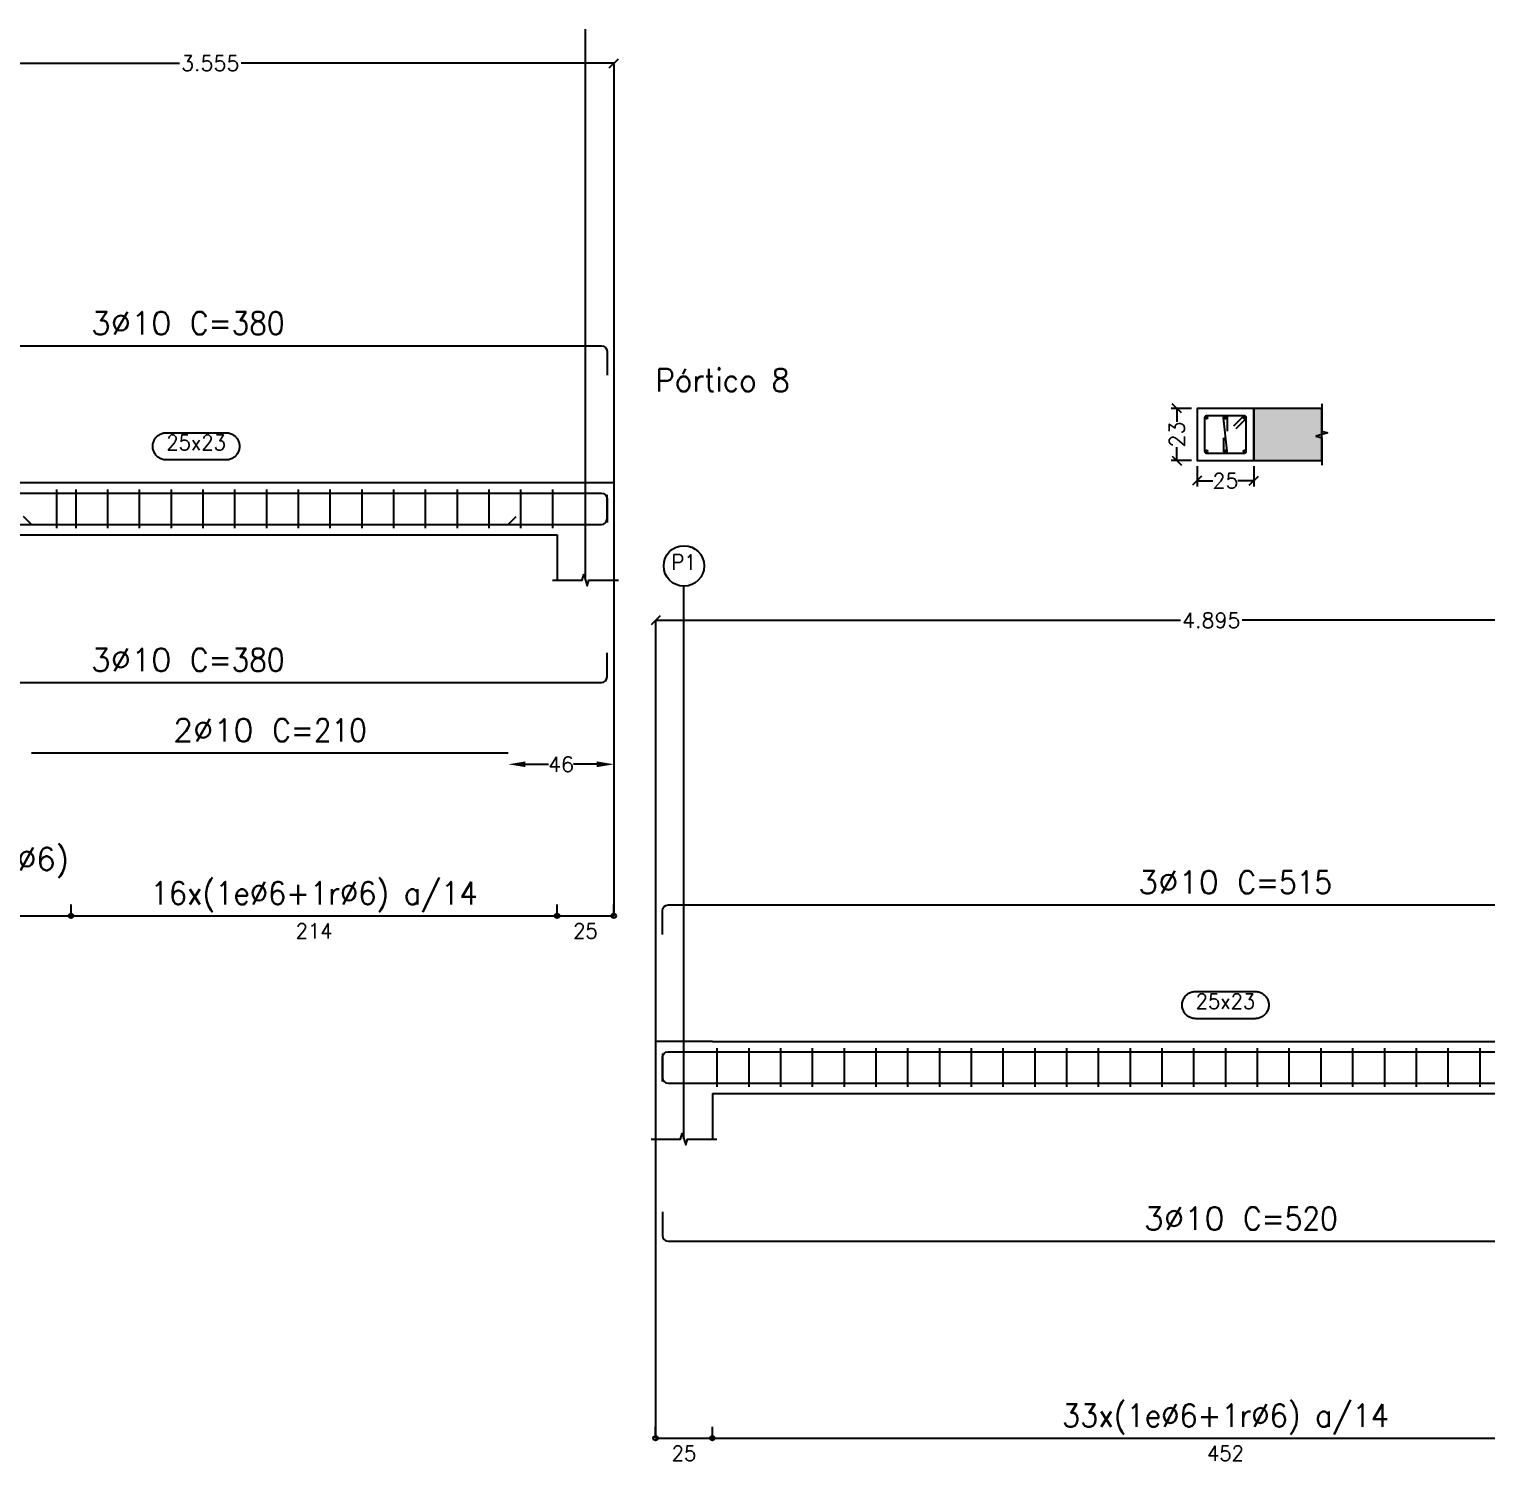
# Model space of a CAD drawing. Header units: millimetres. Extents: x 2071 to 2712, y 1262 to 1380.
# Drawn here: x 2476.36 to 2489.19, y 1297.61 to 1310.22 of the extents above; entities that cross this region are included whole.
import ezdxf
from ezdxf.enums import TextEntityAlignment as Align

# ---------------------------------------------------------------- set-up
doc = ezdxf.new("R2010")
doc.units = ezdxf.units.MM
doc.layers.add('.pormenores', color=8, linetype='Continuous')
for name, color, linetype, lineweight in [('POR_COT_COMPRIMENTO_PROJECTADO', 122, 'Continuous', 0), ('POR_COT_COT_ARM', 3, 'Continuous', 0), ('SEC_COTAS_SEC_DIM_VIGA', 122, 'Continuous', 0)]:
    doc.layers.add(name, color=color, linetype=linetype, lineweight=lineweight)
doc.styles.add('CYPETXT_0.2_romans', font='ROMANS__.TTF', dxfattribs={"height": 0.133333})
doc.styles.add('CYPETXT_romans', font='ROMANS__.TTF', dxfattribs={"height": 0.2})
doc.dimstyles.new('cype_arrow', dxfattribs={"dimtxt": 0.18, "dimasz": 0.15, "dimexe": 0.05, "dimexo": 0.05, "dimgap": 0, "dimtad": 0, "dimdec": 4, "dimzin": 0, "dimdsep": 46, "dimtxsty": 'CYPETXT_0.2_romans', "dimcen": 0.09, "dimadec": 0, "dimazin": 0, "dimtfac": 1, "dimtdec": 4, "dimtofl": 0, "dimtmove": 2, "dimatfit": 3, "dimfxl": 1, "dimtolj": 1, "dimtzin": 0, "dimarcsym": 0})
doc.dimstyles.new('cype_oblique', dxfattribs={"dimtxt": 0.18, "dimasz": 0.18, "dimexe": 0.05, "dimexo": 0.05, "dimgap": 0, "dimtad": 0, "dimdec": 4, "dimzin": 0, "dimdsep": 46, "dimtxsty": 'CYPETXT_0.2_romans', "dimblk": 'OBLIQUE', "dimtsz": 0.04, "dimcen": 0.09, "dimadec": 0, "dimazin": 0, "dimtfac": 1, "dimtdec": 4, "dimtofl": 0, "dimtmove": 2, "dimatfit": 3, "dimfxl": 1, "dimtolj": 1, "dimtzin": 0, "dimarcsym": 0})

# ---------------------------------------------------------------- blocks, each defined once
blk = doc.blocks.new('*D168')
at = {"layer": 'Defpoints', "color": 0, "transparency": 16777216}
for p in [(2474.402, 1309.918), (2474.402, 1309.918), (2481.512, 1309.918)]:
    blk.add_point(p, dxfattribs=at)
at = {"layer": 'POR_COT_COMPRIMENTO_PROJECTADO', "color": 0, "lineweight": -2, "transparency": 16777216}
for p, q in [((2474.442, 1309.958), (2474.362, 1309.878)), ((2474.402, 1309.918), (2474.402, 1309.918)), ((2474.402, 1309.918), (2477.686, 1309.918)), ((2481.512, 1309.918), (2478.228, 1309.918)), ((2481.472, 1309.878), (2481.552, 1309.958)), ((2481.512, 1309.918), (2481.512, 1309.918))]:
    blk.add_line(p, q, dxfattribs=at)
at = {"layer": 'POR_COT_COMPRIMENTO_PROJECTADO', "color": 0, "transparency": 16777216, "insert": (2477.957, 1309.918), "char_height": 0.1333, "attachment_point": 5, "style": 'CYPETXT_0.2_romans'}
blk.add_mtext('\\A1;3.555', dxfattribs=at)
blk = doc.blocks.new('_OBLIQUE')
at = {"color": 0, "linetype": 'ByBlock'}
blk.add_line((-0.5, -0.5), (0.5, 0.5), dxfattribs=at)
blk = doc.blocks.new('*D170')
at = {"layer": 'Defpoints', "color": 0, "transparency": 16777216}
for p in [(2480.582, 1303.744), (2481.512, 1303.744), (2481.512, 1303.744)]:
    blk.add_point(p, dxfattribs=at)
at = {"layer": 'POR_COT_COT_ARM', "color": 0, "lineweight": -2, "transparency": 16777216}
for p, q in [((2480.582, 1303.744), (2480.582, 1303.744)), ((2480.732, 1303.744), (2480.937, 1303.744)), ((2481.362, 1303.744), (2481.157, 1303.744)), ((2481.512, 1303.744), (2481.512, 1303.744))]:
    blk.add_line(p, q, dxfattribs=at)
at = {"layer": 'POR_COT_COT_ARM', "color": 0, "transparency": 16777216}
for points in [[(2480.732, 1303.769), (2480.732, 1303.719), (2480.582, 1303.744)], [(2481.362, 1303.719), (2481.362, 1303.769), (2481.512, 1303.744)]]:
    blk.add_solid(points, dxfattribs=at)
at = {"layer": 'POR_COT_COT_ARM', "color": 0, "transparency": 16777216, "insert": (2481.047, 1303.744), "char_height": 0.1333, "attachment_point": 5, "style": 'CYPETXT_0.2_romans'}
blk.add_mtext('\\A1;46', dxfattribs=at)
blk = doc.blocks.new('*D171')
at = {"layer": 'Defpoints', "color": 0, "transparency": 16777216}
for p in [(2486.65, 1306.418), (2487.15, 1306.418), (2487.15, 1306.241)]:
    blk.add_point(p, dxfattribs=at)
at = {"layer": 'SEC_COTAS_SEC_DIM_VIGA', "color": 0, "lineweight": -2, "transparency": 16777216}
for p, q in [((2486.65, 1306.368), (2486.65, 1306.191)), ((2487.15, 1306.368), (2487.15, 1306.191)), ((2486.69, 1306.281), (2486.61, 1306.201)), ((2486.65, 1306.241), (2486.789, 1306.241)), ((2487.15, 1306.241), (2487.01, 1306.241)), ((2487.11, 1306.201), (2487.19, 1306.281))]:
    blk.add_line(p, q, dxfattribs=at)
at = {"layer": 'SEC_COTAS_SEC_DIM_VIGA', "color": 0, "transparency": 16777216, "insert": (2486.9, 1306.241), "char_height": 0.1333, "attachment_point": 5, "style": 'CYPETXT_0.2_romans'}
blk.add_mtext('\\A1;25', dxfattribs=at)
blk = doc.blocks.new('*D172')
at = {"layer": 'Defpoints', "color": 0, "transparency": 16777216}
for p in [(2486.472, 1306.878), (2486.65, 1306.878), (2486.65, 1306.418)]:
    blk.add_point(p, dxfattribs=at)
at = {"layer": 'SEC_COTAS_SEC_DIM_VIGA', "color": 0, "lineweight": -2, "transparency": 16777216}
for p, q in [((2486.6, 1306.878), (2486.422, 1306.878)), ((2486.512, 1306.838), (2486.432, 1306.918)), ((2486.472, 1306.878), (2486.472, 1306.759)), ((2486.6, 1306.418), (2486.422, 1306.418)), ((2486.432, 1306.458), (2486.512, 1306.378)), ((2486.472, 1306.418), (2486.472, 1306.538))]:
    blk.add_line(p, q, dxfattribs=at)
at = {"layer": 'SEC_COTAS_SEC_DIM_VIGA', "color": 0, "transparency": 16777216, "insert": (2486.472, 1306.648), "char_height": 0.1333, "attachment_point": 5, "rotation": 90, "style": 'CYPETXT_0.2_romans'}
blk.add_mtext('\\A1;23', dxfattribs=at)
blk = doc.blocks.new('*D177')
at = {"layer": 'Defpoints', "color": 0, "transparency": 16777216}
for p in [(2481.88, 1305.012), (2481.88, 1305.012), (2491.67, 1305.012)]:
    blk.add_point(p, dxfattribs=at)
at = {"layer": 'POR_COT_COMPRIMENTO_PROJECTADO', "color": 0, "lineweight": -2, "transparency": 16777216}
for p, q in [((2481.92, 1305.052), (2481.84, 1304.972)), ((2481.88, 1305.012), (2481.88, 1305.012)), ((2481.88, 1305.012), (2486.503, 1305.012)), ((2491.67, 1305.012), (2487.046, 1305.012)), ((2491.63, 1304.972), (2491.71, 1305.052)), ((2491.67, 1305.012), (2491.67, 1305.012))]:
    blk.add_line(p, q, dxfattribs=at)
at = {"layer": 'POR_COT_COMPRIMENTO_PROJECTADO', "color": 0, "transparency": 16777216, "insert": (2486.775, 1305.012), "char_height": 0.1333, "attachment_point": 5, "style": 'CYPETXT_0.2_romans'}
blk.add_mtext('\\A1;4.895', dxfattribs=at)

msp = doc.modelspace()

# ---------------------------------------------------------------- hatches: boundary and pattern name
at = {"layer": '.pormenores', "true_color": 0xdad7d3}
msp.add_hatch(color=254, dxfattribs=at).paths.add_polyline_path([(2487.74981, 1306.8783), (2487.14981, 1306.8783), (2487.14981, 1306.4183), (2487.74981, 1306.4183)], flags=0)

# ---------------------------------------------------------------- linework, layer by layer
at = {"layer": '.pormenores'}
for p, q in [((2481.2621, 1309.91815), (2481.2621, 1310.21815)), ((2481.2621, 1305.36413), (2481.2621, 1309.91815)), ((2481.5121, 1309.91815), (2481.5121, 1302.40963)), ((2474.6521, 1306.22413), (2481.0121, 1306.22413)), ((2476.6011, 1306.16413), (2476.6011, 1305.82413)), ((2476.7711, 1306.16413), (2476.7711, 1305.82413)), ((2477.0511, 1306.16413), (2477.0511, 1305.82413)), ((2477.3311, 1306.16413), (2477.3311, 1305.82413)), ((2477.6111, 1306.16413), (2477.6111, 1305.82413)), ((2477.8911, 1306.16413), (2477.8911, 1305.82413)), ((2478.1711, 1306.16413), (2478.1711, 1305.82413)), ((2478.4511, 1306.16413), (2478.4511, 1305.82413)), ((2478.7311, 1306.16413), (2478.7311, 1305.82413)), ((2479.0111, 1306.16413), (2479.0111, 1305.82413)), ((2479.2911, 1306.16413), (2479.2911, 1305.82413)), ((2479.5711, 1306.16413), (2479.5711, 1305.82413)), ((2479.8511, 1306.16413), (2479.8511, 1305.82413)), ((2480.1311, 1306.16413), (2480.1311, 1305.82413)), ((2480.4111, 1306.16413), (2480.4111, 1305.82413)), ((2480.6911, 1306.16413), (2480.6911, 1305.82413)), ((2480.9711, 1306.16413), (2480.9711, 1305.82413)), ((2476.38218, 1305.85613), (2476.31147, 1305.92684)), ((2480.58218, 1305.85613), (2480.65289, 1305.92684)), ((2474.6521, 1305.76413), (2481.0121, 1305.76413)), ((2481.0121, 1305.76413), (2481.0121, 1305.36413)), ((2481.5121, 1305.76413), (2481.5121, 1305.36413)), ((2482.12981, 1305.01218), (2482.12981, 1305.31218)), ((2481.87981, 1305.01218), (2481.87981, 1297.80941)), ((2482.12981, 1300.44366), (2482.12981, 1305.01218)), ((2476.7301, 1302.40963), (2476.7301, 1302.50963)), ((2481.0121, 1302.40963), (2481.0121, 1302.50963)), ((2482.37981, 1301.30366), (2491.41981, 1301.30366)), ((2482.41981, 1301.24366), (2482.41981, 1300.90366)), ((2482.69981, 1301.24366), (2482.69981, 1300.90366)), ((2482.97981, 1301.24366), (2482.97981, 1300.90366)), ((2483.25981, 1301.24366), (2483.25981, 1300.90366)), ((2483.53981, 1301.24366), (2483.53981, 1300.90366)), ((2483.81981, 1301.24366), (2483.81981, 1300.90366)), ((2484.09981, 1301.24366), (2484.09981, 1300.90366)), ((2484.37981, 1301.24366), (2484.37981, 1300.90366)), ((2484.65981, 1301.24366), (2484.65981, 1300.90366)), ((2484.93981, 1301.24366), (2484.93981, 1300.90366)), ((2485.21981, 1301.24366), (2485.21981, 1300.90366)), ((2485.49981, 1301.24366), (2485.49981, 1300.90366)), ((2485.77981, 1301.24366), (2485.77981, 1300.90366)), ((2486.05981, 1301.24366), (2486.05981, 1300.90366)), ((2486.33981, 1301.24366), (2486.33981, 1300.90366)), ((2486.61981, 1301.24366), (2486.61981, 1300.90366)), ((2486.89981, 1301.24366), (2486.89981, 1300.90366)), ((2487.17981, 1301.24366), (2487.17981, 1300.90366)), ((2487.45981, 1301.24366), (2487.45981, 1300.90366)), ((2487.73981, 1301.24366), (2487.73981, 1300.90366)), ((2488.01981, 1301.24366), (2488.01981, 1300.90366)), ((2488.29981, 1301.24366), (2488.29981, 1300.90366)), ((2488.57981, 1301.24366), (2488.57981, 1300.90366)), ((2488.85981, 1301.24366), (2488.85981, 1300.90366)), ((2489.13981, 1301.24366), (2489.13981, 1300.90366)), ((2481.87981, 1300.84366), (2481.87981, 1300.44366)), ((2482.37981, 1300.84366), (2491.41981, 1300.84366)), ((2482.37981, 1300.84366), (2482.37981, 1300.44366)), ((2481.87981, 1297.80941), (2481.87981, 1297.90941)), ((2482.37981, 1297.80941), (2482.37981, 1297.90941))]:
    msp.add_line(p, q, dxfattribs=at)
for points in [[(2474.1121, 1307.42944), (2481.4021, 1307.42944), (2481.42123, 1307.42563), (2481.43745, 1307.41479), (2481.44829, 1307.39857), (2481.4521, 1307.37944), (2481.4521, 1307.16944)], [(2486.99427, 1306.70013), (2487.07913, 1306.78498), (2487.08112, 1306.78741), (2487.0826, 1306.79017), (2487.08351, 1306.79318), (2487.08381, 1306.7963), (2487.08351, 1306.79942), (2487.0826, 1306.80242), (2487.08112, 1306.80519), (2487.07913, 1306.80761), (2487.0767, 1306.8096), (2487.07394, 1306.81108), (2487.07093, 1306.81199), (2487.06781, 1306.8123), (2486.73181, 1306.8123), (2486.72569, 1306.81108), (2486.7205, 1306.80761), (2486.71703, 1306.80242), (2486.71581, 1306.7963), (2486.71581, 1306.5003), (2486.71703, 1306.49417), (2486.7205, 1306.48898), (2486.72569, 1306.48552), (2486.73181, 1306.4843), (2487.06781, 1306.4843), (2487.07394, 1306.48552), (2487.07913, 1306.48898), (2487.0826, 1306.49417), (2487.08381, 1306.5003), (2487.08381, 1306.7963), (2487.08351, 1306.79942), (2487.0826, 1306.80242), (2487.08112, 1306.80519), (2487.07913, 1306.80761), (2487.0767, 1306.8096), (2487.07394, 1306.81108), (2487.07093, 1306.81199), (2487.06781, 1306.8123), (2487.06469, 1306.81199), (2487.06169, 1306.81108), (2487.05892, 1306.8096), (2487.0565, 1306.80761), (2486.97165, 1306.72276)], [(2486.88381, 1306.6203), (2486.88381, 1306.5003), (2486.88421, 1306.49674), (2486.8854, 1306.49336), (2486.8873, 1306.49032), (2486.88984, 1306.48779), (2486.89287, 1306.48588), (2486.89625, 1306.4847), (2486.89981, 1306.4843), (2486.90337, 1306.4847), (2486.90676, 1306.48588), (2486.90979, 1306.48779), (2486.91232, 1306.49032), (2486.91423, 1306.49336), (2486.91541, 1306.49674), (2486.91581, 1306.5003), (2486.88381, 1306.7963), (2486.88421, 1306.79986), (2486.8854, 1306.80324), (2486.8873, 1306.80627), (2486.88984, 1306.80881), (2486.89287, 1306.81071), (2486.89625, 1306.8119), (2486.89981, 1306.8123), (2486.90337, 1306.8119), (2486.90676, 1306.81071), (2486.90979, 1306.80881), (2486.91232, 1306.80627), (2486.91423, 1306.80324), (2486.91541, 1306.79986), (2486.91581, 1306.7963), (2486.91581, 1306.6763)], [(2487.74981, 1306.8783), (2487.14981, 1306.8783), (2487.14981, 1306.4183), (2487.74981, 1306.4183)], [(2487.74981, 1306.9183), (2487.74981, 1306.6783), (2487.79981, 1306.6633), (2487.69981, 1306.6333), (2487.74981, 1306.6183), (2487.74981, 1306.3783)], [(2481.0121, 1306.22413), (2481.5121, 1306.22413), (2481.5121, 1305.76413)], [(2474.1121, 1306.13213), (2481.4021, 1306.13213), (2481.42123, 1306.12833), (2481.43745, 1306.11749), (2481.44829, 1306.10127), (2481.4521, 1306.08213), (2481.4521, 1305.87213)], [(2474.1121, 1305.85613), (2481.4021, 1305.85613), (2481.42123, 1305.85994), (2481.43745, 1305.87078), (2481.44829, 1305.887), (2481.4521, 1305.90613), (2481.4521, 1306.11613)], [(2476.38218, 1305.85613), (2480.58218, 1305.85613)], [(2480.9721, 1305.36413), (2481.2321, 1305.36413), (2481.2471, 1305.41413), (2481.2771, 1305.31413), (2481.2921, 1305.36413), (2481.5521, 1305.36413)], [(2474.1121, 1304.46413), (2481.4021, 1304.46413), (2481.42123, 1304.46794), (2481.43745, 1304.47878), (2481.44829, 1304.495), (2481.4521, 1304.51413), (2481.4521, 1304.72413)], [(2476.38218, 1303.84413), (2480.58218, 1303.84413)], [(2474.6521, 1302.40963), (2476.7301, 1302.40963), (2476.7301, 1302.50963)], [(2476.7301, 1302.40963), (2481.0121, 1302.40963), (2481.0121, 1302.50963)], [(2481.0121, 1302.40963), (2481.5121, 1302.40963), (2481.5121, 1302.50963)], [(2481.93981, 1302.2451), (2481.93981, 1302.4551), (2481.94362, 1302.47424), (2481.95446, 1302.49046), (2481.97068, 1302.5013), (2481.98981, 1302.5051), (2491.97981, 1302.5051)], [(2482.37981, 1301.30366), (2481.87981, 1301.30366), (2481.87981, 1300.84366)], [(2481.93981, 1300.95166), (2481.93981, 1301.16166), (2481.94362, 1301.18079), (2481.95446, 1301.19701), (2481.97068, 1301.20785), (2481.98981, 1301.21166), (2491.97981, 1301.21166)], [(2481.93981, 1301.19566), (2481.93981, 1300.98566), (2481.94362, 1300.96652), (2481.95446, 1300.9503), (2481.97068, 1300.93946), (2481.98981, 1300.93566), (2492.07981, 1300.93566)], [(2481.83981, 1300.44366), (2482.09981, 1300.44366), (2482.11481, 1300.49366), (2482.14481, 1300.39366), (2482.15981, 1300.44366), (2482.41981, 1300.44366)], [(2481.93981, 1299.80366), (2481.93981, 1299.59366), (2481.94362, 1299.57452), (2481.95446, 1299.5583), (2481.97068, 1299.54746), (2481.98981, 1299.54366), (2492.07981, 1299.54366)], [(2481.87981, 1297.80941), (2482.37981, 1297.80941), (2482.37981, 1297.90941)], [(2482.37981, 1297.80941), (2491.41981, 1297.80941), (2491.41981, 1297.90941)]]:
    msp.add_lwpolyline(points, dxfattribs=at)
for points in [[(2487.14981, 1306.8783), (2486.64981, 1306.8783), (2486.64981, 1306.4183), (2487.14981, 1306.4183), (2487.14981, 1306.8783)], [(2478.0941, 1306.66413), (2478.10211, 1306.66387), (2478.11009, 1306.66306), (2478.118, 1306.66173), (2478.1258, 1306.65987), (2478.13346, 1306.65749), (2478.14095, 1306.65461), (2478.14822, 1306.65124), (2478.15525, 1306.64738), (2478.16201, 1306.64307), (2478.16847, 1306.63831), (2478.17459, 1306.63313), (2478.18036, 1306.62756), (2478.18574, 1306.62161), (2478.19071, 1306.61532), (2478.19525, 1306.6087), (2478.19933, 1306.6018), (2478.20295, 1306.59465), (2478.20608, 1306.58726), (2478.20871, 1306.57969), (2478.21083, 1306.57195), (2478.21243, 1306.56409), (2478.2135, 1306.55615), (2478.21403, 1306.54814), (2478.21403, 1306.54012), (2478.2135, 1306.53212), (2478.21243, 1306.52417), (2478.21083, 1306.51632), (2478.20871, 1306.50858), (2478.20608, 1306.501), (2478.20295, 1306.49362), (2478.19933, 1306.48646), (2478.19525, 1306.47956), (2478.19071, 1306.47295), (2478.18574, 1306.46666), (2478.18036, 1306.46071), (2478.17459, 1306.45514), (2478.16847, 1306.44996), (2478.16201, 1306.4452), (2478.15525, 1306.44089), (2478.14822, 1306.43703), (2478.14095, 1306.43366), (2478.13346, 1306.43077), (2478.1258, 1306.4284), (2478.118, 1306.42654), (2478.11009, 1306.4252), (2478.10211, 1306.4244), (2478.0941, 1306.42413), (2477.5701, 1306.42413), (2477.56208, 1306.4244), (2477.5541, 1306.4252), (2477.5462, 1306.42654), (2477.5384, 1306.4284), (2477.53074, 1306.43077), (2477.52325, 1306.43366), (2477.51598, 1306.43703), (2477.50895, 1306.44089), (2477.50219, 1306.4452), (2477.49573, 1306.44996), (2477.48961, 1306.45514), (2477.48384, 1306.46071), (2477.47846, 1306.46666), (2477.47349, 1306.47295), (2477.46895, 1306.47956), (2477.46487, 1306.48646), (2477.46125, 1306.49362), (2477.45812, 1306.501), (2477.45549, 1306.50858), (2477.45337, 1306.51632), (2477.45177, 1306.52417), (2477.4507, 1306.53212), (2477.45017, 1306.54012), (2477.45017, 1306.54814), (2477.4507, 1306.55615), (2477.45177, 1306.56409), (2477.45337, 1306.57195), (2477.45549, 1306.57969), (2477.45812, 1306.58726), (2477.46125, 1306.59465), (2477.46487, 1306.6018), (2477.46895, 1306.6087), (2477.47349, 1306.61532), (2477.47846, 1306.62161), (2477.48384, 1306.62756), (2477.48961, 1306.63313), (2477.49573, 1306.63831), (2477.50219, 1306.64307), (2477.50895, 1306.64738), (2477.51598, 1306.65124), (2477.52325, 1306.65461), (2477.53074, 1306.65749), (2477.5384, 1306.65987), (2477.5462, 1306.66173), (2477.5541, 1306.66306), (2477.56208, 1306.66387), (2477.5701, 1306.66413), (2478.0941, 1306.66413)], [(2487.16181, 1301.74366), (2487.16983, 1301.74339), (2487.17781, 1301.74259), (2487.18572, 1301.74125), (2487.19352, 1301.73939), (2487.20118, 1301.73702), (2487.20866, 1301.73413), (2487.21593, 1301.73076), (2487.22297, 1301.7269), (2487.22973, 1301.72259), (2487.23618, 1301.71783), (2487.24231, 1301.71265), (2487.24807, 1301.70708), (2487.25345, 1301.70113), (2487.25842, 1301.69484), (2487.26296, 1301.68823), (2487.26705, 1301.68133), (2487.27066, 1301.67417), (2487.2738, 1301.66679), (2487.27643, 1301.65921), (2487.27854, 1301.65147), (2487.28014, 1301.64362), (2487.28121, 1301.63567), (2487.28175, 1301.62767), (2487.28175, 1301.61965), (2487.28121, 1301.61165), (2487.28014, 1301.6037), (2487.27854, 1301.59584), (2487.27643, 1301.5881), (2487.2738, 1301.58053), (2487.27066, 1301.57314), (2487.26705, 1301.56599), (2487.26296, 1301.55909), (2487.25842, 1301.55248), (2487.25345, 1301.54618), (2487.24807, 1301.54023), (2487.24231, 1301.53466), (2487.23618, 1301.52948), (2487.22973, 1301.52472), (2487.22297, 1301.52041), (2487.21593, 1301.51655), (2487.20866, 1301.51318), (2487.20118, 1301.5103), (2487.19352, 1301.50792), (2487.18572, 1301.50606), (2487.17781, 1301.50473), (2487.16983, 1301.50392), (2487.16181, 1301.50366), (2486.63781, 1301.50366), (2486.6298, 1301.50392), (2486.62182, 1301.50473), (2486.61391, 1301.50606), (2486.60611, 1301.50792), (2486.59845, 1301.5103), (2486.59097, 1301.51318), (2486.58369, 1301.51655), (2486.57666, 1301.52041), (2486.5699, 1301.52472), (2486.56344, 1301.52948), (2486.55732, 1301.53466), (2486.55155, 1301.54023), (2486.54618, 1301.54618), (2486.54121, 1301.55248), (2486.53667, 1301.55909), (2486.53258, 1301.56599), (2486.52896, 1301.57314), (2486.52583, 1301.58053), (2486.5232, 1301.5881), (2486.52108, 1301.59584), (2486.51949, 1301.6037), (2486.51842, 1301.61165), (2486.51788, 1301.61965), (2486.51788, 1301.62767), (2486.51842, 1301.63567), (2486.51949, 1301.64362), (2486.52108, 1301.65147), (2486.5232, 1301.65921), (2486.52583, 1301.66679), (2486.52896, 1301.67417), (2486.53258, 1301.68133), (2486.53667, 1301.68823), (2486.54121, 1301.69484), (2486.54618, 1301.70113), (2486.55155, 1301.70708), (2486.55732, 1301.71265), (2486.56344, 1301.71783), (2486.5699, 1301.72259), (2486.57666, 1301.7269), (2486.58369, 1301.73076), (2486.59097, 1301.73413), (2486.59845, 1301.73702), (2486.60611, 1301.73939), (2486.61391, 1301.74125), (2486.62182, 1301.74259), (2486.6298, 1301.74339), (2486.63781, 1301.74366), (2487.16181, 1301.74366)]]:
    msp.add_lwpolyline(points, close=True, dxfattribs=at)
at = {"layer": '.pormenores', "color": 254, "true_color": 0xdad7d3}
msp.add_lwpolyline([(2487.74981, 1306.8783), (2487.14981, 1306.8783), (2487.14981, 1306.4183), (2487.74981, 1306.4183)], close=True, dxfattribs=at)
at = {"layer": '.pormenores'}
for centre, radius in [((2486.73181, 1306.7963), 0.01), ((2486.89981, 1306.7963), 0.01), ((2487.06781, 1306.7963), 0.01), ((2486.73181, 1306.5003), 0.01), ((2486.89981, 1306.5003), 0.01), ((2487.06781, 1306.5003), 0.01), ((2482.12981, 1305.49057), 0.17839), ((2476.7301, 1302.40963), 0.02), ((2476.7301, 1302.40963), 0.02), ((2481.0121, 1302.40963), 0.02), ((2481.0121, 1302.40963), 0.02), ((2481.5121, 1302.40963), 0.02), ((2481.87981, 1297.80941), 0.02), ((2482.37981, 1297.80941), 0.02), ((2482.37981, 1297.80941), 0.02)]:
    msp.add_circle(centre, radius, dxfattribs=at)

# ---------------------------------------------------------------- texts
at = {"layer": '.pormenores', "style": 'CYPETXT_romans'}
for s, height, width, p, p2 in [('3%%c10', 0.2, 0.945763, (2476.9031, 1307.52944), (2477.6141, 1307.52944)), (' C=380', 0.2, 0.754144, (2477.6541, 1307.52944), (2478.6111, 1307.52944)), ('Pórtico 8', 0.2, 0.808977, (2481.87981, 1307.0263), (2483.06181, 1307.0263)), ('25x23', 0.133333, 0.840683, (2477.5701, 1306.5108), (2478.0941, 1306.5108)), ('P1', 0.133333, 0.835985, (2482.01981, 1305.45724), (2482.23981, 1305.45724)), ('3%%c10', 0.2, 0.945763, (2476.9031, 1304.56413), (2477.6141, 1304.56413)), (' C=380', 0.2, 0.754144, (2477.6541, 1304.56413), (2478.6111, 1304.56413)), ('2%%c10', 0.2, 0.945763, (2477.62818, 1303.94413), (2478.33918, 1303.94413)), (' C=210', 0.2, 0.754144, (2478.37918, 1303.94413), (2479.33618, 1303.94413)), ('8x(1e%%c6+1r%%c6)', 0.2, 0.889277, (2474.6696, 1302.80963), (2476.7126, 1302.80963)), ('16x(1e%%c6+1r%%c6) a/14', 0.2, 0.829428, (2477.4311, 1302.50963), (2480.3111, 1302.50963)), ('3%%c10', 0.2, 0.945763, (2486.13081, 1302.6051), (2486.84181, 1302.6051)), (' C=515', 0.2, 0.754144, (2486.88181, 1302.6051), (2487.83881, 1302.6051)), ('214', 0.133333, 0.840941, (2478.7091, 1302.20963), (2479.0331, 1302.20963)), ('25', 0.133333, 0.840941, (2481.1541, 1302.20963), (2481.3701, 1302.20963)), ('25x23', 0.133333, 0.840683, (2486.63781, 1301.59032), (2487.16181, 1301.59032)), ('3%%c10', 0.2, 0.945763, (2486.18081, 1299.64366), (2486.89181, 1299.64366)), (' C=520', 0.2, 0.754144, (2486.93181, 1299.64366), (2487.88881, 1299.64366)), ('33x(1e%%c6+1r%%c6) a/14', 0.2, 0.829428, (2485.45981, 1297.90941), (2488.33981, 1297.90941)), ('25', 0.133333, 0.840941, (2482.02181, 1297.60941), (2482.23781, 1297.60941)), ('452', 0.133333, 0.840941, (2486.73781, 1297.60941), (2487.06181, 1297.60941))]:
    msp.add_text(s, height=height, dxfattribs=dict(at, width=width)).set_placement(p, p2, align=Align.FIT)

# ---------------------------------------------------------------- dimensions: what is measured, and where the dimension line sits
at = {"layer": '.pormenores'}
for p1, p2, text, dimstyle, picture, middle in [((2481.5121, 1309.91815), (2474.4021, 1309.91815), '3.555', 'cype_oblique', '*D168', (2477.9571, 1309.91815)), ((2491.66981, 1305.01218), (2481.87981, 1305.01218), '4.895', 'cype_oblique', '*D177', (2486.77481, 1305.01218)), ((2480.58218, 1303.74413), (2481.5121, 1303.74413), '46', 'cype_arrow', '*D170', (2481.04714, 1303.74413))]:
    dim = msp.add_aligned_dim(p1=p1, p2=p2, distance=0, text=text, dimstyle=dimstyle, override={"dimexe": 0, "dimexo": 0}, dxfattribs=at)
    dim.commit()
    dim.dimension.update_dxf_attribs({"geometry": picture, "text_midpoint": middle})
for p2, distance, text, picture, middle in [((2486.64981, 1306.8783), 0.17733, '23', '*D172', (2486.47248, 1306.6483)), ((2487.14981, 1306.4183), -0.17733, '25', '*D171', (2486.89981, 1306.24096))]:
    dim = msp.add_aligned_dim(p1=(2486.64981, 1306.4183), p2=p2, distance=distance, text=text, dimstyle='cype_oblique', dxfattribs=at)
    dim.commit()
    dim.dimension.update_dxf_attribs({"geometry": picture, "text_midpoint": middle})

doc.saveas('drawing.dxf')
